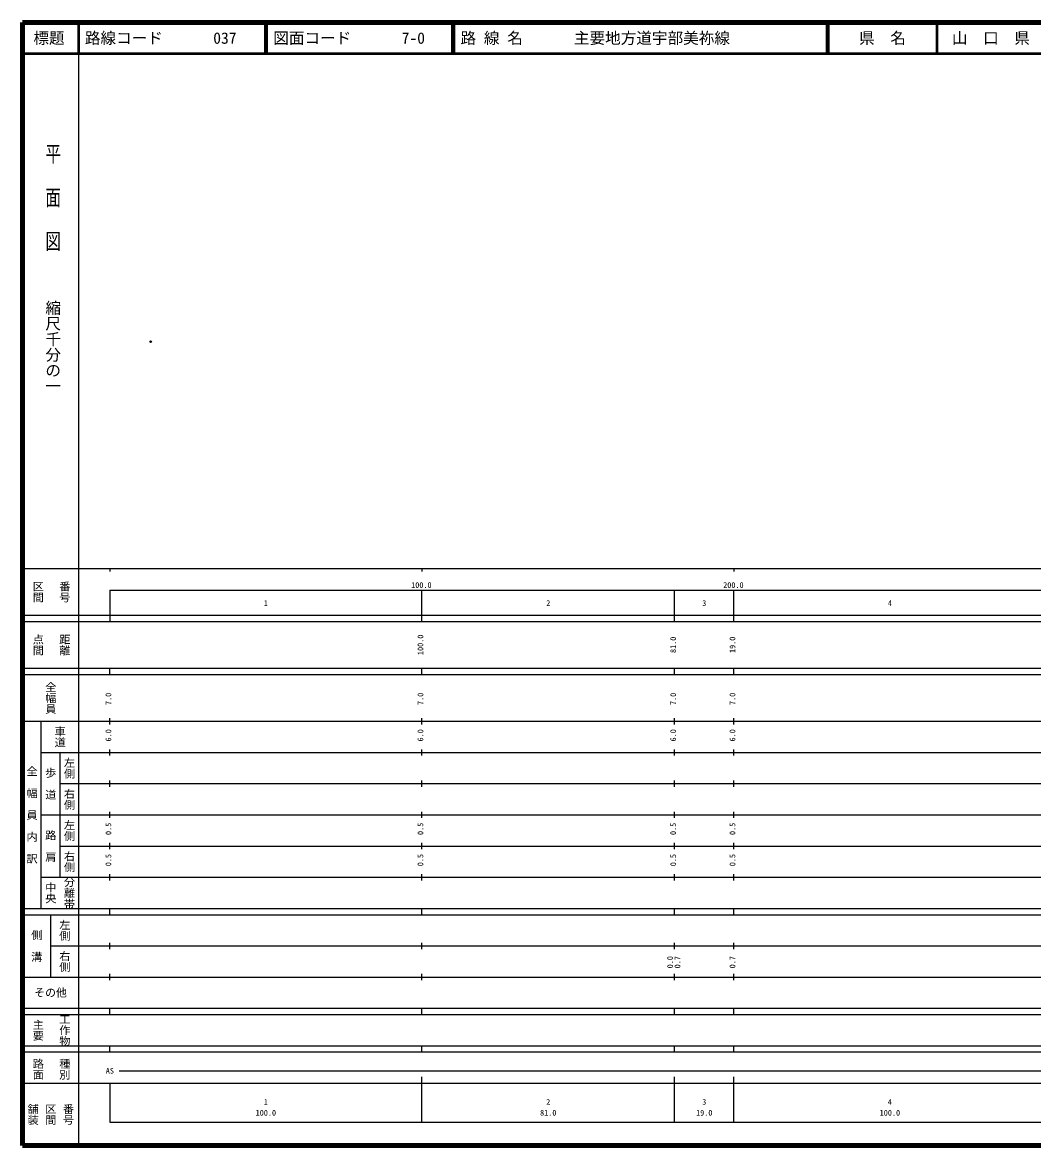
# Model space of a CAD drawing. Units: millimetres on the paper. Extents: x 40 to 680, y 20 to 380.
# Drawn here: x 40 to 363.7, y 20 to 380 of the extents above; entities that cross this region are included whole.
import ezdxf
from ezdxf.enums import TextEntityAlignment as Align

# ---------------------------------------------------------------- set-up
doc = ezdxf.new("R2010")
doc.units = ezdxf.units.MM
doc.header["$PDMODE"] = 32
doc.header["$PDSIZE"] = 0.5
doc.layers.add('S-OTRS', color=6, linetype='Continuous')
doc.layers.add('S-TTL-TXT', color=7, linetype='Continuous')
for name, color, linetype, lineweight in [('S-TTL', 2, 'Continuous', 140), ('S-TTL-BAND', 7, 'Continuous', 25), ('S-TTL-LINE', 7, 'Continuous', 50)]:
    doc.layers.add(name, color=color, linetype=linetype, lineweight=lineweight)
doc.styles.add('@ＭＳ ゴシック', font='')
doc.styles.add('ＭＳ ゴシック', font='')
doc.styles.get('@ＭＳ ゴシック').set_extended_font_data('@MS Gothic')
doc.styles.get('ＭＳ ゴシック').set_extended_font_data('MS Gothic')

msp = doc.modelspace()

# ---------------------------------------------------------------- linework, layer by layer
at = {"layer": 'S-OTRS'}
msp.add_point((81.084, 277.647), dxfattribs=at)
at = {"layer": 'S-TTL'}
for p, q in [((40, 380), (40, 20)), ((680, 380), (40, 380)), ((40, 20), (680, 20))]:
    msp.add_line(p, q, dxfattribs=at)
at = {"layer": 'S-TTL-BAND'}
for p, q in [((58, 370), (58, 20)), ((40, 205), (579, 205)), ((68, 205), (68, 204)), ((168, 205), (168, 204)), ((268, 205), (268, 204)), ((68, 198), (579, 198)), ((68, 198), (68, 188)), ((168, 188), (168, 198)), ((249, 188), (249, 198)), ((268, 188), (268, 198)), ((40, 190), (579, 190)), ((40, 188), (579, 188)), ((40, 173), (579, 173)), ((68, 171), (68, 173)), ((168, 171), (168, 173)), ((249, 171), (249, 173)), ((268, 171), (268, 173)), ((40, 171), (579, 171)), ((40, 156), (579, 156)), ((46, 96), (46, 156)), ((68, 155), (68, 157)), ((168, 155), (168, 157)), ((249, 155), (249, 157)), ((268, 155), (268, 157)), ((46, 146), (579, 146)), ((52, 146), (52, 106)), ((68, 145), (68, 147)), ((168, 145), (168, 147)), ((249, 145), (249, 147)), ((268, 145), (268, 147)), ((68, 135), (68, 137)), ((168, 135), (168, 137)), ((249, 135), (249, 137)), ((268, 135), (268, 137)), ((52, 136), (579, 136)), ((46, 126), (579, 126)), ((68, 125), (68, 127)), ((168, 125), (168, 127)), ((249, 125), (249, 127)), ((268, 125), (268, 127)), ((52, 116), (579, 116)), ((68, 115), (68, 117)), ((168, 115), (168, 117)), ((249, 115), (249, 117)), ((268, 115), (268, 117)), ((46, 106), (579, 106)), ((68, 105), (68, 107)), ((168, 105), (168, 107)), ((249, 105), (249, 107)), ((268, 105), (268, 107)), ((40, 96), (579, 96)), ((40, 94), (579, 94)), ((49, 94), (49, 74)), ((68, 94), (68, 96)), ((168, 94), (168, 96)), ((249, 94), (249, 96)), ((268, 94), (268, 96)), ((49, 84), (579, 84)), ((68, 83), (68, 85)), ((168, 83), (168, 85)), ((249, 83), (249, 85)), ((268, 83), (268, 85)), ((40, 74), (579, 74)), ((68, 73), (68, 75)), ((168, 73), (168, 75)), ((249, 73), (249, 75)), ((268, 73), (268, 75)), ((40, 64), (579, 64)), ((40, 62), (579, 62)), ((68, 62), (68, 64)), ((168, 62), (168, 64)), ((249, 62), (249, 64)), ((268, 62), (268, 64)), ((40, 52), (579, 52)), ((68, 50), (68, 52)), ((168, 50), (168, 52)), ((249, 50), (249, 52)), ((268, 50), (268, 52)), ((40, 50), (579, 50)), ((71, 44), (565, 44)), ((40, 40), (579, 40)), ((68, 40), (68, 27.5)), ((168, 27.5), (168, 42)), ((249, 27.5), (249, 42)), ((268, 27.5), (268, 42)), ((68, 27.5), (579, 27.5))]:
    msp.add_line(p, q, dxfattribs=at)
at = {"layer": 'S-TTL-LINE'}
for p, q in [((58, 380), (58, 370)), ((117.75, 380), (117.75, 370)), ((118.25, 380), (118.25, 370)), ((177.75, 380), (177.75, 370)), ((178.25, 380), (178.25, 370)), ((297.75, 380), (297.75, 370)), ((298.25, 380), (298.25, 370)), ((333, 380), (333, 370)), ((40, 370), (680, 370))]:
    msp.add_line(p, q, dxfattribs=at)

# ---------------------------------------------------------------- texts
at = {"layer": 'S-TTL-BAND', "style": '@ＭＳ ゴシック', "width": 1.4}
msp.add_text('平  面  図', height=3.666, rotation=270, dxfattribs=at).set_placement((49.777, 306.475), align=Align.MIDDLE_RIGHT)
at = {"layer": 'S-TTL-BAND', "style": '@ＭＳ ゴシック'}
msp.add_text('縮尺千分の一', height=3.666, rotation=270, dxfattribs=at).set_placement((49.777, 261.03), align=Align.MIDDLE_RIGHT)
for s, p in [('区間', (45, 197.5)), ('番号', (53.5, 197.5)), ('点間', (45, 180.5)), ('距離', (53.5, 180.5)), ('全幅員', (49, 163.5)), ('車道', (52, 151)), ('左側', (55, 141)), ('全\u3000幅\u3000員\u3000内\u3000訳', (43, 126)), ('歩\u3000道', (49, 136)), ('右側', (55, 131)), ('左側', (55, 121)), ('路\u3000肩', (49, 116)), ('右側', (55, 111)), ('分離帯', (55, 101)), ('中央', (49, 101)), ('左側', (53.5, 89)), ('側\u3000溝', (44.5, 84)), ('右側', (53.5, 79)), ('工作物', (53.5, 57)), ('主要', (45, 57)), ('路面', (45, 44.5)), ('種別', (53.5, 44.5)), ('舗装', (43.333, 30)), ('区間', (49, 30)), ('番号', (54.667, 30))]:
    msp.add_text(s, height=2.566, rotation=270, dxfattribs=at).set_placement(p, align=Align.MIDDLE_CENTER)
at = {"layer": 'S-TTL-BAND', "style": 'ＭＳ ゴシック'}
for s, p in [('100.0', (167.844, 198.195)), ('200.0', (267.844, 198.195)), ('1', (118, 192.405)), ('2', (208.5, 192.405)), ('3', (258.5, 192.405)), ('4', (318, 192.405)), ('AS', (68, 42.5)), ('1', (118, 32.523)), ('2', (208.5, 32.523)), ('3', (258.5, 32.523)), ('4', (318, 32.523)), ('100.0', (118, 29.033)), ('81.0', (208.5, 29.033)), ('19.0', (258.5, 29.033)), ('100.0', (318, 29.033))]:
    msp.add_text(s, height=1.833, dxfattribs=at).set_placement(p, align=Align.BOTTOM_CENTER)
for s, p in [('100.0', (169, 180.5)), ('81.0', (250, 180.5)), ('19.0', (269, 180.5)), ('7.0', (69, 163.174)), ('7.0', (169, 163.174)), ('7.0', (250, 163.174)), ('7.0', (269, 163.174)), ('6.0', (69, 151.5)), ('6.0', (169, 151.5)), ('6.0', (250, 151.5)), ('6.0', (269, 151.5)), ('0.5', (69, 121.5)), ('0.5', (169, 121.5)), ('0.5', (250, 121.5)), ('0.5', (269, 121.5)), ('0.5', (69, 111.5)), ('0.5', (169, 111.5)), ('0.5', (250, 111.5)), ('0.5', (269, 111.5)), ('0.0', (249, 78.764)), ('0.7', (251.37, 78.764)), ('0.7', (269, 78.764))]:
    msp.add_text(s, height=1.833, rotation=90, dxfattribs=at).set_placement(p, align=Align.BOTTOM_CENTER)
msp.add_text('その他', height=2.566, dxfattribs=at).set_placement((49, 69), align=Align.MIDDLE_CENTER)
at = {"layer": 'S-TTL-TXT', "style": 'ＭＳ ゴシック'}
for s, p in [('標題', (48.5, 375)), ('県\u3000名', (315.625, 375)), ('山\u3000口\u3000県', (350.375, 375))]:
    msp.add_text(s, height=3.666, dxfattribs=at).set_placement(p, align=Align.MIDDLE_CENTER)
for s, p in [('路線コード', (60, 375)), ('037', (101.142, 375)), ('図面コード', (120.38, 375)), ('7-0', (161.521, 375)), ('路 線 名', (180.38, 375)), ('主要地方道宇部美祢線', (216.734, 375))]:
    msp.add_text(s, height=3.666, dxfattribs=at).set_placement(p, align=Align.MIDDLE_LEFT)

doc.saveas('drawing.dxf')
